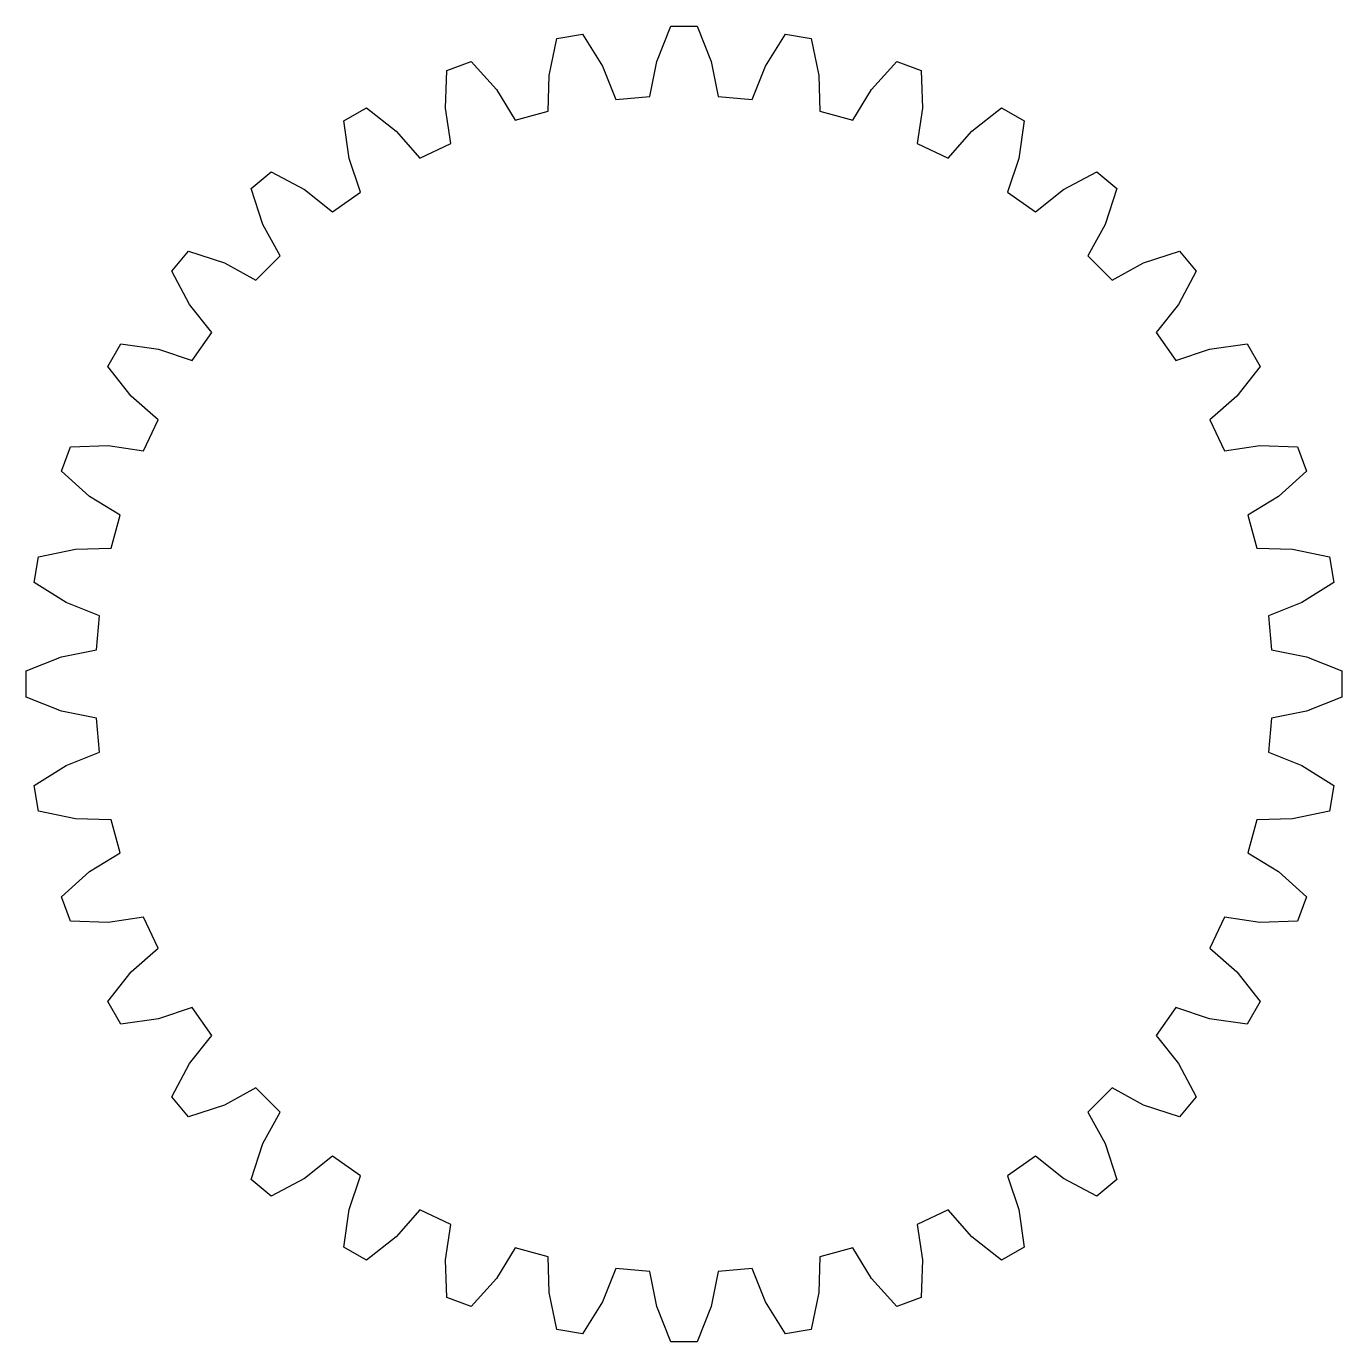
# Model space of a CAD drawing. Extents: x -10.2 to 10.2, y -10.2 to 10.2.
import ezdxf

# ---------------------------------------------------------------- set-up
doc = ezdxf.new("R2010")
doc.units = 0
doc.layers.get('0').update_dxf_attribs({"linetype": 'CONTINUOUS'})

msp = doc.modelspace()

# ---------------------------------------------------------------- linework, layer by layer
at = {"color": 7}
msp.add_lwpolyline([(9.147546, 0.532968), (9.692827, 0.423184), (10.239068, 0.202853), (10.239068, -0.20287), (9.692827, -0.423201), (9.147546, -0.532985), (9.101148, -1.063591), (9.619083, -1.266396), (10.118729, -1.578223), (10.048286, -1.977765), (9.472101, -2.099911), (8.916039, -2.113345), (8.778173, -2.627808), (9.25304, -2.917481), (9.690965, -3.31135), (9.552196, -3.692604), (8.963537, -3.712839), (8.413599, -3.629499), (8.188498, -4.112212), (8.605848, -4.479919), (8.96873, -4.943864), (8.765868, -5.295231), (8.182656, -5.212935), (7.655522, -5.035361), (7.350016, -5.471648), (7.697178, -5.90627), (7.973981, -6.42618), (7.71318, -6.736963), (7.15311, -6.554648), (6.664837, -6.28823), (6.288211, -6.664855), (6.554629, -7.153128), (6.736945, -7.713198), (6.426162, -7.974), (5.906252, -7.697196), (5.47163, -7.350035), (5.035342, -7.65554), (5.212916, -8.182675), (5.295212, -8.765887), (4.943846, -8.968748), (4.479901, -8.605867), (4.112193, -8.188517), (3.62948, -8.413617), (3.712821, -8.963555), (3.692585, -9.552215), (3.311331, -9.690983), (2.917462, -9.253059), (2.627789, -8.778192), (2.113326, -8.916057), (2.099892, -9.47212), (1.977747, -10.048305), (1.578205, -10.118747), (1.266377, -9.619101), (1.063572, -9.101167), (0.532966, -9.147564), (0.423182, -9.692846), (0.202851, -10.239087), (-0.202872, -10.239087), (-0.423202, -9.692846), (-0.532987, -9.147564), (-1.063593, -9.101167), (-1.266398, -9.619101), (-1.578225, -10.118747), (-1.977767, -10.048305), (-2.099913, -9.47212), (-2.113347, -8.916057), (-2.62781, -8.778192), (-2.917482, -9.253059), (-3.311352, -9.690983), (-3.692606, -9.552215), (-3.712841, -8.963555), (-3.629501, -8.413617), (-4.112214, -8.188517), (-4.479921, -8.605867), (-4.943866, -8.968748), (-5.295233, -8.765887), (-5.212937, -8.182675), (-5.035363, -7.65554), (-5.47165, -7.350035), (-5.906272, -7.697196), (-6.426182, -7.974), (-6.736965, -7.713198), (-6.55465, -7.153128), (-6.288232, -6.664855), (-6.664857, -6.28823), (-7.15313, -6.554648), (-7.7132, -6.736963), (-7.974002, -6.42618), (-7.697198, -5.90627), (-7.350036, -5.471648), (-7.655542, -5.035361), (-8.182677, -5.212935), (-8.765889, -5.295231), (-8.96875, -4.943864), (-8.605869, -4.479919), (-8.188519, -4.112212), (-8.413619, -3.629499), (-8.963557, -3.712839), (-9.552216, -3.692604), (-9.690985, -3.31135), (-9.253061, -2.917481), (-8.778194, -2.627808), (-8.916059, -2.113345), (-9.472122, -2.099911), (-10.048307, -1.977765), (-10.118749, -1.578223), (-9.619103, -1.266396), (-9.101169, -1.063591), (-9.147566, -0.532985), (-9.692848, -0.423201), (-10.239089, -0.20287), (-10.239089, 0.202853), (-9.692848, 0.423184), (-9.147566, 0.532968), (-9.101169, 1.063574), (-9.619103, 1.266379), (-10.118749, 1.578207), (-10.048307, 1.977749), (-9.472122, 2.099894), (-8.916059, 2.113328), (-8.778194, 2.627791), (-9.253061, 2.917464), (-9.690985, 3.311333), (-9.552216, 3.692587), (-8.963557, 3.712823), (-8.413619, 3.629482), (-8.188519, 4.112195), (-8.605869, 4.479903), (-8.96875, 4.943848), (-8.765889, 5.295214), (-8.182677, 5.212918), (-7.655542, 5.035344), (-7.350036, 5.471631), (-7.697198, 5.906254), (-7.974002, 6.426163), (-7.7132, 6.736947), (-7.15313, 6.554631), (-6.664857, 6.288213), (-6.288232, 6.664839), (-6.55465, 7.153111), (-6.736965, 7.713181), (-6.426182, 7.973983), (-5.906272, 7.697179), (-5.47165, 7.350018), (-5.035363, 7.655523), (-5.212937, 8.182658), (-5.295233, 8.76587), (-4.943866, 8.968732), (-4.479921, 8.60585), (-4.112214, 8.1885), (-3.629501, 8.413601), (-3.712841, 8.963539), (-3.692606, 9.552198), (-3.311352, 9.690967), (-2.917482, 9.253042), (-2.62781, 8.778175), (-2.113347, 8.916041), (-2.099913, 9.472103), (-1.977767, 10.048288), (-1.578225, 10.118731), (-1.266398, 9.619085), (-1.063593, 9.10115), (-0.532987, 9.147548), (-0.423202, 9.692829), (-0.202872, 10.23907), (0.202851, 10.23907), (0.423182, 9.692829), (0.532966, 9.147548), (1.063572, 9.10115), (1.266377, 9.619085), (1.578205, 10.118731), (1.977747, 10.048288), (2.099892, 9.472103), (2.113326, 8.916041), (2.627789, 8.778175), (2.917462, 9.253042), (3.311331, 9.690967), (3.692585, 9.552198), (3.712821, 8.963539), (3.62948, 8.413601), (4.112193, 8.1885), (4.479901, 8.60585), (4.943846, 8.968732), (5.295212, 8.76587), (5.212916, 8.182658), (5.035342, 7.655523), (5.47163, 7.350018), (5.906252, 7.697179), (6.426162, 7.973983), (6.736945, 7.713181), (6.554629, 7.153111), (6.288211, 6.664839), (6.664837, 6.288213), (7.15311, 6.554631), (7.71318, 6.736947), (7.973981, 6.426163), (7.697178, 5.906254), (7.350016, 5.471631), (7.655522, 5.035344), (8.182656, 5.212918), (8.765868, 5.295214), (8.96873, 4.943848), (8.605848, 4.479903), (8.188498, 4.112195), (8.413599, 3.629482), (8.963537, 3.712823), (9.552196, 3.692587), (9.690965, 3.311333), (9.25304, 2.917464), (8.778173, 2.627791), (8.916039, 2.113328), (9.472101, 2.099894), (10.048286, 1.977749), (10.118729, 1.578207), (9.619083, 1.266379), (9.101148, 1.063574), (9.147546, 0.532968)], close=True, dxfattribs=at)

doc.saveas('drawing.dxf')
